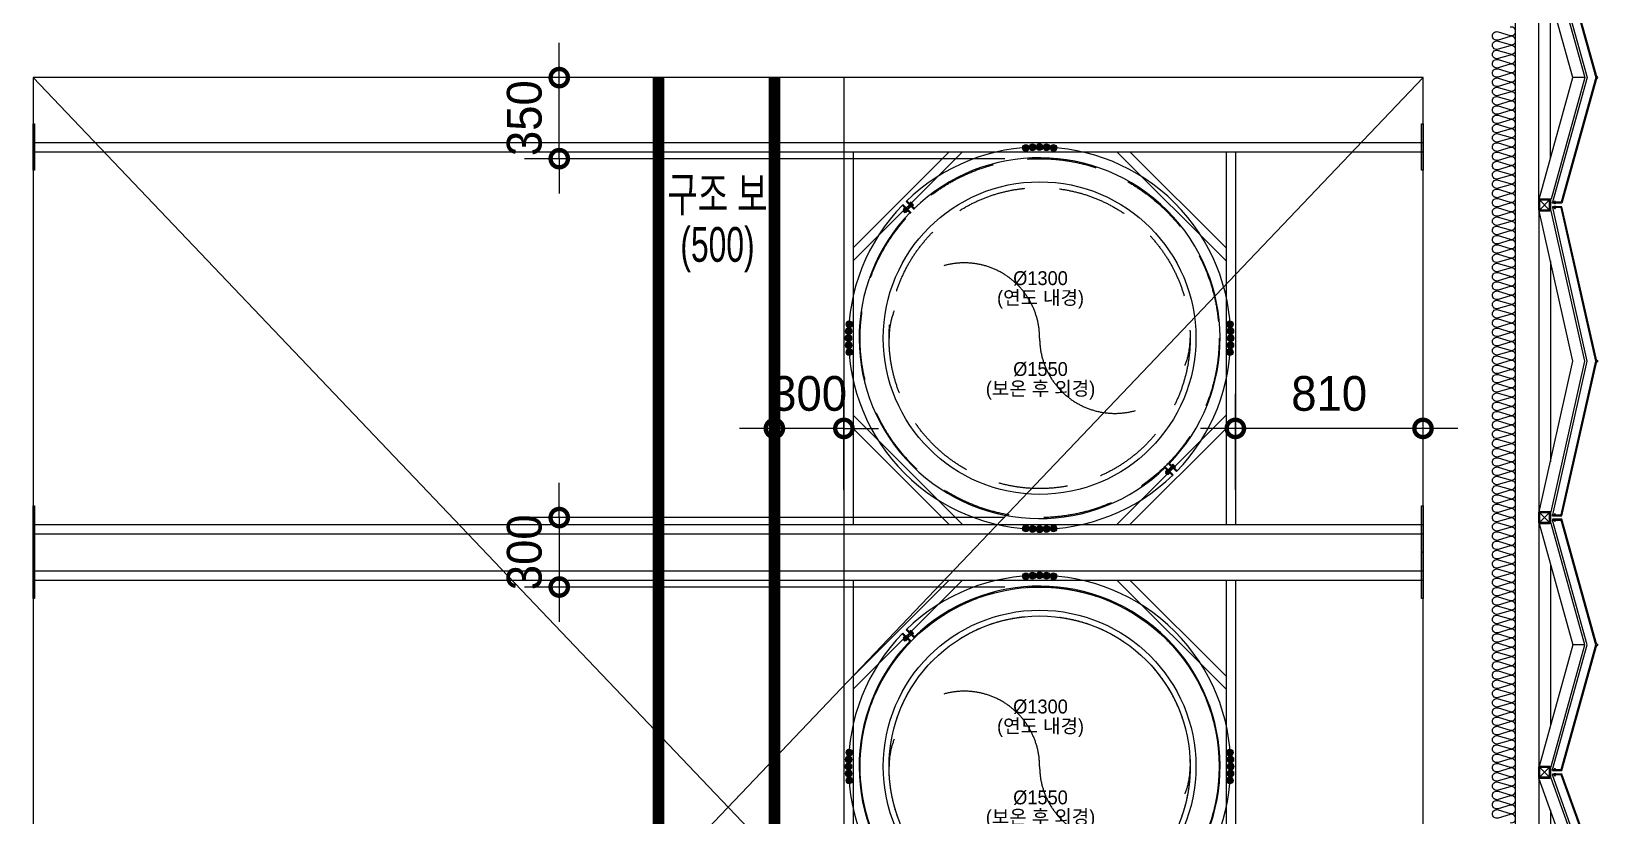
# Model space of a CAD drawing. Header units: millimetres. Extents: x 49154 to 181784, y 28275 to 149577.
# Drawn here: x 171046 to 177808, y 131718 to 135105 of the extents above; entities that cross this region are included whole.
import ezdxf
from ezdxf.enums import TextEntityAlignment as Align

# ---------------------------------------------------------------- set-up
doc = ezdxf.new("R2010")
doc.units = ezdxf.units.MM
doc.header["$LTSCALE"] = 300
for name, pattern in [('H1', [1.5, 1, -0.5]), ('HID', [2.8, 1.8, -1]), ('PASUN2', [3, 2, -1])]:
    doc.linetypes.add(name, pattern=pattern)
for name, color, linetype in [('6FIN', 6, 'Continuous'), ('A-ELE', 7, 'Continuous'), ('A-ETC-전기', 253, 'H1'), ('A-OPEN', 1, 'Continuous'), ('A-하지철물', 55, 'Continuous'), ('alucobond', 4, 'Continuous'), ('ISL', 251, 'Continuous'), ('mold', 4, 'Continuous'), ('SHEET', 6, 'Continuous')]:
    doc.layers.add(name, color=color, linetype=linetype)
doc.layers.add('A-ETC-전기 NOPLOT', color=163, linetype='Continuous', plot=False)
doc.styles.add('Gdim', font='')
doc.styles.get('Gdim').set_extended_font_data('Dotum')
doc.dimstyles.new('Gdim300', dxfattribs={"dimscale": 300, "dimtxt": 3, "dimasz": 6, "dimexe": 1.5, "dimexo": 2, "dimgap": 1, "dimtad": 1, "dimdec": 0, "dimzin": 0, "dimdsep": 46, "dimlunit": 6, "dimtxsty": 'Gdim', "dimblk": 'DOTSMALL', "dimblk1": 'DOTSMALL', "dimblk2": 'DOTSMALL', "dimcen": 1.5, "dimdle": 1.5, "dimclrd": 1, "dimclre": 1, "dimclrt": 256, "dimazin": 0, "dimtfac": 1, "dimtdec": 0, "dimtix": 1, "dimtmove": 2, "dimatfit": 3, "dimldrblk": 'DOTSMALL', "dimfxl": 1, "dimtolj": 1, "dimtzin": 0, "dimlwd": -1, "dimlwe": -1, "dimarcsym": 0})

# ---------------------------------------------------------------- blocks, each defined once
blk = doc.blocks.new('EX-1350')
at = {"layer": '6FIN', "elevation": 0}
for points in [[(3.2, 204.1), (46.8, 204.1, 0.414214), (50, 207.3), (50, 250.9, 0.414214), (46.8, 254.1), (3.2, 254.1, 0.414214), (0, 250.9), (0, 207.3, 0.414214)], [(1396.8, 204.1), (1353.2, 204.1, -0.414214), (1350, 207.3), (1350, 250.9, -0.414214), (1353.2, 254.1), (1396.8, 254.1, -0.414214), (1400, 250.9), (1400, 207.3, -0.414214)]]:
    blk.add_lwpolyline(points, format="xyb", close=True, dxfattribs=at)
at = {"layer": 'A-하지철물'}
for p, q in [((1350, 254.1), (50, 254.1)), ((1133.9, 204.1), (266.1, 204.1))]:
    blk.add_line(p, q, dxfattribs=at)
at = {"layer": 'A-하지철물', "elevation": 0}
for points in [[(49.7, 252.7), (700, 106.6), (1350.3, 252.7)], [(50, 254.1), (50, 201.4), (700, 55.3), (1350, 201.4), (1350, 254.1)]]:
    blk.add_lwpolyline(points, dxfattribs=at)
at = {"layer": 'A-하지철물'}
blk.add_circle((700, 4.1), 4.07, dxfattribs=at)
at = {"layer": 'alucobond', "color": 251, "linetype": 'HID', "ltscale": 10}
for p, q in [((30.2, 185.1), (41.5, 185.1)), ((31.5, 182.4), (31.5, 187.8)), ((31.5, 186.6), (39.5, 186.6)), ((31.5, 183.6), (39.5, 183.6)), ((32, 189.3), (32.5, 189.3)), ((32, 180.9), (32.5, 180.9)), ((32.5, 180.9), (32.5, 189.3)), ((38, 182.7), (38, 187.4)), ((39.5, 182.7), (39.5, 187.4)), ((1369.8, 185.1), (1358.5, 185.1)), ((1360.5, 182.7), (1360.5, 187.4)), ((1368.5, 186.6), (1360.5, 186.6)), ((1368.5, 183.6), (1360.5, 183.6)), ((1362, 182.7), (1362, 187.4)), ((1367.5, 180.9), (1367.5, 189.3)), ((1368, 189.3), (1367.5, 189.3)), ((1368, 180.9), (1367.5, 180.9)), ((1368.5, 182.4), (1368.5, 187.8))]:
    blk.add_line(p, q, dxfattribs=at)
at = {"layer": 'alucobond'}
for p, q in [((32.5, 195.1), (36.5, 195.1)), ((1367.5, 195.1), (1363.5, 195.1))]:
    blk.add_line(p, q, dxfattribs=at)
at = {"layer": 'alucobond', "color": 251, "linetype": 'HID', "ltscale": 10, "elevation": 0}
for points in [[(32, 189.3), (31.5, 187.8)], [(32, 180.9), (31.5, 182.4)], [(36.5, 194.2), (700, 45.1), (1363.5, 194.2)], [(1368, 189.3), (1368.5, 187.8)], [(1368, 180.9), (1368.5, 182.4)]]:
    blk.add_lwpolyline(points, dxfattribs=at)
at = {"layer": 'alucobond', "elevation": 0}
for points in [[(32.5, 195.1), (32.5, 154.1), (700, 4.1), (1367.5, 154.1), (1367.5, 195.1)], [(36.5, 195.1), (36.5, 157.3), (700, 8.2), (1363.5, 157.3), (1363.5, 195.1)]]:
    blk.add_lwpolyline(points, dxfattribs=at)
at = {"layer": 'alucobond', "color": 251, "linetype": 'HID', "ltscale": 10, "elevation": 0}
for points in [[(39.5, 186.6, -0.666667), (39.5, 183.6, -1.5)], [(1360.5, 186.6, 0.666667), (1360.5, 183.6, 1.5)]]:
    blk.add_lwpolyline(points, format="xyb", dxfattribs=at)
at = {"layer": 'alucobond', "color": 251, "linetype": 'HID', "ltscale": 10}
for centre, start, end in [((38.7, 187.4), 0, 180), ((38.7, 182.7), 180, 0), ((1361.3, 187.4), 0, 180), ((1361.3, 182.7), 180, 0)]:
    blk.add_arc(centre, 0.75, start, end, dxfattribs=at)
at = {"layer": 'mold', "color": 4, "elevation": 0}
for points in [[(25, 204.1), (25, 202.6)], [(1375, 204.1), (1375, 202.6)]]:
    blk.add_lwpolyline(points, dxfattribs=at)
at = {"layer": 'SHEET', "color": 8}
for p, q in [((46.8, 250.9), (3.2, 207.3)), ((3.2, 250.9), (46.8, 207.3)), ((1353.2, 250.9), (1396.8, 207.3)), ((1396.8, 250.9), (1353.2, 207.3))]:
    blk.add_line(p, q, dxfattribs=at)
at = {"layer": 'SHEET', "color": 8, "elevation": 0}
for points in [[(3.2, 207.3), (46.8, 207.3), (46.8, 250.9), (3.2, 250.9)], [(1396.8, 207.3), (1353.2, 207.3), (1353.2, 250.9), (1396.8, 250.9)]]:
    blk.add_lwpolyline(points, close=True, dxfattribs=at)
blk = doc.blocks.new('EX-1100')
at = {"layer": '6FIN', "elevation": 0}
for points in [[(3.2, 204.1), (46.8, 204.1, 0.414214), (50, 207.3), (50, 250.9, 0.414214), (46.8, 254.1), (3.2, 254.1, 0.414214), (0, 250.9), (0, 207.3, 0.414214)], [(1146.8, 204.1), (1103.2, 204.1, -0.414214), (1100, 207.3), (1100, 250.9, -0.414214), (1103.2, 254.1), (1146.8, 254.1, -0.414214), (1150, 250.9), (1150, 207.3, -0.414214)]]:
    blk.add_lwpolyline(points, format="xyb", close=True, dxfattribs=at)
at = {"layer": 'A-하지철물'}
for p, q in [((1100, 254.1), (50, 254.1)), ((923.1, 204.1), (226.9, 204.1)), ((575, 55.9), (575, 107.8))]:
    blk.add_line(p, q, dxfattribs=at)
at = {"layer": 'A-하지철물', "elevation": 0}
blk.add_lwpolyline([(1100, 201.1), (1100, 253), (575, 107.8), (50, 253), (50, 201.1), (575, 55.9)], close=True, dxfattribs=at)
at = {"layer": 'A-하지철물'}
blk.add_circle((575, 4.1), 4.07, dxfattribs=at)
at = {"layer": 'alucobond', "color": 251, "linetype": 'HID', "ltscale": 10}
for p, q in [((30.2, 185.1), (41.5, 185.1)), ((31.5, 182.4), (31.5, 187.8)), ((31.5, 186.6), (39.5, 186.6)), ((31.5, 183.6), (39.5, 183.6)), ((32, 189.3), (32.5, 189.3)), ((32, 180.9), (32.5, 180.9)), ((32.5, 180.9), (32.5, 189.3)), ((38, 182.7), (38, 187.4)), ((39.5, 182.7), (39.5, 187.4)), ((1119.8, 185.1), (1108.5, 185.1)), ((1110.5, 182.7), (1110.5, 187.4)), ((1118.5, 186.6), (1110.5, 186.6)), ((1118.5, 183.6), (1110.5, 183.6)), ((1112, 182.7), (1112, 187.4)), ((1117.5, 180.9), (1117.5, 189.3)), ((1118, 189.3), (1117.5, 189.3)), ((1118, 180.9), (1117.5, 180.9)), ((1118.5, 182.4), (1118.5, 187.8))]:
    blk.add_line(p, q, dxfattribs=at)
at = {"layer": 'alucobond'}
for p, q in [((32.5, 195.1), (36.5, 195.1)), ((1117.5, 195.1), (1113.5, 195.1))]:
    blk.add_line(p, q, dxfattribs=at)
at = {"layer": 'alucobond', "color": 251, "linetype": 'HID', "ltscale": 10, "elevation": 0}
for points in [[(32, 189.3), (31.5, 187.8)], [(32, 180.9), (31.5, 182.4)], [(36.5, 194.5), (575, 45.6), (1113.5, 194.5)], [(1118, 189.3), (1118.5, 187.8)], [(1118, 180.9), (1118.5, 182.4)]]:
    blk.add_lwpolyline(points, dxfattribs=at)
at = {"layer": 'alucobond', "elevation": 0}
for points in [[(32.5, 195.1), (32.5, 154.1), (575, 4.1), (1117.5, 154.1), (1117.5, 195.1)], [(36.5, 195.1), (36.5, 157.1), (575, 8.2), (1113.5, 157.1), (1113.5, 195.1)], [(1113.5, 195.1), (1113.5, 157.2)]]:
    blk.add_lwpolyline(points, dxfattribs=at)
at = {"layer": 'alucobond', "color": 251, "linetype": 'HID', "ltscale": 10, "elevation": 0}
for points in [[(39.5, 186.6, -0.666667), (39.5, 183.6, -1.5)], [(1110.5, 186.6, 0.666667), (1110.5, 183.6, 1.5)]]:
    blk.add_lwpolyline(points, format="xyb", dxfattribs=at)
at = {"layer": 'alucobond', "color": 251, "linetype": 'HID', "ltscale": 10}
for centre, start, end in [((38.7, 187.4), 0, 180), ((38.7, 182.7), 180, 0), ((1111.3, 187.4), 0, 180), ((1111.3, 182.7), 180, 0)]:
    blk.add_arc(centre, 0.75, start, end, dxfattribs=at)
at = {"layer": 'mold', "color": 4, "elevation": 0}
for points in [[(25, 204.1), (25, 202.6)], [(1125, 204.1), (1125, 202.6)]]:
    blk.add_lwpolyline(points, dxfattribs=at)
at = {"layer": 'SHEET', "color": 8}
for p, q in [((46.8, 250.9), (3.2, 207.3)), ((3.2, 250.9), (46.8, 207.3)), ((1103.2, 250.9), (1146.8, 207.3)), ((1146.8, 250.9), (1103.2, 207.3))]:
    blk.add_line(p, q, dxfattribs=at)
at = {"layer": 'SHEET', "color": 8, "elevation": 0}
for points in [[(3.2, 207.3), (46.8, 207.3), (46.8, 250.9), (3.2, 250.9)], [(1146.8, 207.3), (1103.2, 207.3), (1103.2, 250.9), (1146.8, 250.9)]]:
    blk.add_lwpolyline(points, close=True, dxfattribs=at)
blk = doc.blocks.new('EX-850-1')
at = {"layer": '6FIN', "elevation": 0}
for points in [[(3.2, 204.1), (46.8, 204.1, 0.414214), (50, 207.3), (50, 250.9, 0.414214), (46.8, 254.1), (3.2, 254.1, 0.414214), (0, 250.9), (0, 207.3, 0.414214)], [(896.8, 204.1), (853.2, 204.1, -0.414214), (850, 207.3), (850, 250.9, -0.414214), (853.2, 254.1), (896.8, 254.1, -0.414214), (900, 250.9), (900, 207.3, -0.414214)]]:
    blk.add_lwpolyline(points, format="xyb", close=True, dxfattribs=at)
at = {"layer": 'A-하지철물'}
for p, q in [((850, 254.1), (50, 254.1)), ((710.9, 204.1), (189.1, 204.1))]:
    blk.add_line(p, q, dxfattribs=at)
at = {"layer": 'A-하지철물', "elevation": 0}
for points in [[(49.9, 254.1), (450, 110.3), (850.1, 254.1)], [(50, 204.1), (50, 200.9), (450, 57.2), (850, 200.9), (850, 204.1)]]:
    blk.add_lwpolyline(points, dxfattribs=at)
at = {"layer": 'A-하지철물'}
blk.add_circle((450, 4.1), 4.07, dxfattribs=at)
at = {"layer": 'alucobond', "color": 251, "linetype": 'HID', "ltscale": 10}
for p, q in [((30.2, 185.1), (41.5, 185.1)), ((31.5, 182.4), (31.5, 187.8)), ((31.5, 186.6), (39.5, 186.6)), ((31.5, 183.6), (39.5, 183.6)), ((32, 189.3), (32.5, 189.3)), ((32, 180.9), (32.5, 180.9)), ((32.5, 180.9), (32.5, 189.3)), ((38, 182.7), (38, 187.4)), ((39.5, 182.7), (39.5, 187.4)), ((869.8, 185.1), (858.5, 185.1)), ((860.5, 182.7), (860.5, 187.4)), ((868.5, 186.6), (860.5, 186.6)), ((868.5, 183.6), (860.5, 183.6)), ((862, 182.7), (862, 187.4)), ((867.5, 180.9), (867.5, 189.3)), ((868, 189.3), (867.5, 189.3)), ((868, 180.9), (867.5, 180.9)), ((868.5, 182.4), (868.5, 187.8))]:
    blk.add_line(p, q, dxfattribs=at)
at = {"layer": 'alucobond'}
for p, q in [((32.5, 195.1), (36.5, 195.1)), ((867.5, 195.1), (863.5, 195.1))]:
    blk.add_line(p, q, dxfattribs=at)
at = {"layer": 'alucobond', "color": 251, "linetype": 'HID', "ltscale": 10}
for points in [[(32, 189.3), (31.5, 187.8)], [(32, 180.9), (31.5, 182.4)], [(868, 189.3), (868.5, 187.8)], [(868, 180.9), (868.5, 182.4)]]:
    blk.add_lwpolyline(points, dxfattribs=at)
at = {"layer": 'alucobond', "elevation": 0}
for points in [[(32.5, 195.1), (32.5, 154.1), (450, 4.1), (867.5, 154.1), (867.5, 195.1)], [(36.5, 195.1), (36.5, 156.9), (450, 8.3), (863.5, 156.9), (863.5, 195.1)]]:
    blk.add_lwpolyline(points, dxfattribs=at)
at = {"layer": 'alucobond', "color": 251, "linetype": 'HID', "ltscale": 10, "elevation": 0}
blk.add_lwpolyline([(36.5, 195.1), (450, 46.6), (863.5, 195.1)], dxfattribs=at)
at = {"layer": 'alucobond', "color": 251, "linetype": 'HID', "ltscale": 10}
for points in [[(39.5, 186.6, -0.666667), (39.5, 183.6, -1.5)], [(860.5, 186.6, 0.666667), (860.5, 183.6, 1.5)]]:
    blk.add_lwpolyline(points, format="xyb", dxfattribs=at)
for centre, start, end in [((38.7, 187.4), 0, 180), ((38.7, 182.7), 180, 0), ((861.3, 187.4), 0, 180), ((861.3, 182.7), 180, 0)]:
    blk.add_arc(centre, 0.75, start, end, dxfattribs=at)
at = {"layer": 'mold', "color": 4}
for points in [[(25, 204.1), (25, 202.6)], [(875, 204.1), (875, 202.6)]]:
    blk.add_lwpolyline(points, dxfattribs=at)
at = {"layer": 'SHEET', "color": 8}
for p, q in [((46.8, 250.9), (3.2, 207.3)), ((3.2, 250.9), (46.8, 207.3)), ((853.2, 250.9), (896.8, 207.3)), ((896.8, 250.9), (853.2, 207.3))]:
    blk.add_line(p, q, dxfattribs=at)
at = {"layer": 'SHEET', "color": 8, "elevation": 0}
for points in [[(3.2, 207.3), (46.8, 207.3), (46.8, 250.9), (3.2, 250.9)], [(896.8, 207.3), (853.2, 207.3), (853.2, 250.9), (896.8, 250.9)]]:
    blk.add_lwpolyline(points, close=True, dxfattribs=at)
blk = doc.blocks.new('A$Ca5773e7c')
at = {"layer": '6FIN', "elevation": 0}
blk.add_lwpolyline([(0, 75), (45, 75), (45, 0), (0, 0)], close=True, dxfattribs=at)
at = {"layer": 'SHEET', "color": 8}
for p, q in [((41.8, 3.2), (3.2, 71.8)), ((3.2, 3.2), (41.8, 71.8))]:
    blk.add_line(p, q, dxfattribs=at)
at = {"layer": 'SHEET', "color": 8, "elevation": 0}
blk.add_lwpolyline([(3.2, 71.8), (41.8, 71.8), (41.8, 3.2), (3.2, 3.2)], close=True, dxfattribs=at)
blk = doc.blocks.new('EX-1100-1')
at = {"layer": '6FIN', "elevation": 0}
blk.add_lwpolyline([(50, 1121.8), (50, 1078.2, -0.414214), (46.8, 1075), (3.2, 1075, -0.414214), (0, 1078.2), (0, 1121.8, -0.414214), (3.2, 1125), (46.8, 1125, -0.414214)], format="xyb", close=True, dxfattribs=at)
at = {"layer": 'A-하지철물'}
for p, q in [((0, 1075), (0, 59.8)), ((50, 898.1), (50, 201.9)), ((198.1, 550), (146.2, 550))]:
    blk.add_line(p, q, dxfattribs=at)
at = {"layer": 'A-하지철물', "elevation": 0}
blk.add_lwpolyline([(75, 104.7), (198.1, 550), (53, 1075), (1.1, 1075), (146.2, 550), (23.1, 104.8)], dxfattribs=at)
at = {"layer": 'A-하지철물'}
blk.add_circle((250, 550), 4.07, dxfattribs=at)
at = {"layer": 'alucobond'}
for p, q in [((58.9, 1092.5), (58.9, 1088.5)), ((58.9, 7.5), (58.9, 11.5))]:
    blk.add_line(p, q, dxfattribs=at)
at = {"layer": 'alucobond', "color": 251, "linetype": 'HID', "ltscale": 10}
for p, q in [((64.8, 1093), (64.8, 1092.5)), ((73.2, 1092.5), (64.8, 1092.5)), ((71.7, 1093.5), (66.3, 1093.5)), ((71.4, 1087), (66.6, 1087)), ((71.4, 1085.5), (66.6, 1085.5)), ((67.5, 1093.5), (67.5, 1085.5)), ((69, 1094.8), (69, 1083.5)), ((70.5, 1093.5), (70.5, 1085.5)), ((73.2, 1093), (73.2, 1092.5)), ((73.2, 7.5), (64.8, 7.5)), ((64.8, 7), (64.8, 7.5)), ((71.7, 6.5), (66.3, 6.5)), ((71.4, 14.5), (66.6, 14.5)), ((71.4, 13), (66.6, 13)), ((67.5, 6.5), (67.5, 14.5)), ((69, 5.2), (69, 16.5)), ((70.5, 6.5), (70.5, 14.5)), ((73.2, 7), (73.2, 7.5))]:
    blk.add_line(p, q, dxfattribs=at)
at = {"layer": 'alucobond', "elevation": 0}
for points in [[(58.9, 7.5), (100, 7.5), (250, 550), (100, 1092.5), (58.9, 1092.5)], [(58.9, 11.5), (97, 11.5), (245.8, 550), (97, 1088.5), (58.9, 1088.5)], [(58.9, 1088.5), (96.8, 1088.5)]]:
    blk.add_lwpolyline(points, dxfattribs=at)
at = {"layer": 'alucobond', "color": 251, "linetype": 'HID', "ltscale": 10, "elevation": 0}
for points in [[(59.6, 11.5), (208.5, 550), (59.6, 1088.5)], [(64.8, 1093), (66.3, 1093.5)], [(73.2, 1093), (71.7, 1093.5)], [(64.8, 7), (66.3, 6.5)], [(73.2, 7), (71.7, 6.5)]]:
    blk.add_lwpolyline(points, dxfattribs=at)
for points in [[(67.5, 1085.5, 0.666667), (70.5, 1085.5, 1.5)], [(67.5, 14.5, -0.666667), (70.5, 14.5, -1.5)]]:
    blk.add_lwpolyline(points, format="xyb", dxfattribs=at)
at = {"layer": 'alucobond', "color": 251, "linetype": 'HID', "ltscale": 10}
for centre, start, end in [((66.6, 1086.3), 90, 270), ((71.4, 1086.3), 270, 90), ((66.6, 13.7), 90, 270), ((71.4, 13.7), 270, 90)]:
    blk.add_arc(centre, 0.75, start, end, dxfattribs=at)
at = {"layer": 'mold', "color": 4, "elevation": 0}
blk.add_lwpolyline([(50, 1100), (51.5, 1100)], dxfattribs=at)
blk.add_lwpolyline([(41, 0), (42.5, 0), (42.5, 11.5), (97, 11.5), (100.2, 23.1), (98.8, 23.6), (95.9, 13), (41, 13)], close=True, dxfattribs=at)
at = {"layer": 'SHEET', "color": 8}
for p, q in [((3.2, 1078.2), (46.8, 1121.8)), ((3.2, 1121.8), (46.8, 1078.2))]:
    blk.add_line(p, q, dxfattribs=at)
at = {"layer": 'SHEET', "color": 8, "elevation": 0}
blk.add_lwpolyline([(46.8, 1121.8), (46.8, 1078.2), (3.2, 1078.2), (3.2, 1121.8)], close=True, dxfattribs=at)
at = {"layer": 'A-ELE', "rotation": 270}
blk.add_blockref('A$Ca5773e7c', (0, 104.8), dxfattribs=at)
blk = doc.blocks.new('_DotSmall')
at = {"color": 0, "linetype": 'ByBlock', "const_width": 0.5}
blk.add_lwpolyline([(-0.0625, 0, 1), (0.0625, 0, 1)], format="xyb", close=True, dxfattribs=at)
blk = doc.blocks.new('*D45')
at = {"layer": 'A-ETC-전기 NOPLOT', "color": 1, "transparency": 16777216}
for p, q in [((621.3, -1900, 0), (621.3, -1750, 0)), ((2545, -1900, 0), (471.3, -1900, 0)), ((621.3, -1900, 0), (621.3, -2200, 0)), ((2545, -2200, 0), (471.3, -2200, 0)), ((621.3, -2200, 0), (621.3, -2350, 0))]:
    blk.add_line(p, q, dxfattribs=at)
at = {"layer": 'Defpoints', "color": 0, "transparency": 16777216}
for p in [(2695, -1900), (621.3, -2200, 0), (2695, -2200)]:
    blk.add_point(p, dxfattribs=at)
at = {"layer": 'A-ETC-전기 NOPLOT', "color": 1, "transparency": 16777216, "xscale": 150, "yscale": 150, "zscale": 150}
for p, rotation in [((621.3, -1900, 0), 270), ((621.3, -2200, 0), 90)]:
    blk.add_blockref('_DotSmall', p, dxfattribs=dict(at, rotation=rotation))
at = {"layer": 'A-ETC-전기 NOPLOT', "transparency": 16777216, "insert": (471.2, -2050, 0), "char_height": 150, "attachment_point": 5, "rotation": 90, "style": 'Gdim'}
blk.add_mtext('\\A1;300', dxfattribs=at)
blk = doc.blocks.new('*D50')
at = {"layer": 'A-ETC-전기 NOPLOT', "color": 1, "transparency": 16777216}
for p, q in [((621.3, 0, 0), (621.3, 150, 0)), ((2545, 0, 0), (471.3, 0, 0)), ((621.3, -350, 0), (621.3, 0, 0)), ((2545, -350, 0), (471.3, -350, 0)), ((621.3, -350, 0), (621.3, -500, 0))]:
    blk.add_line(p, q, dxfattribs=at)
at = {"layer": 'Defpoints', "color": 0, "transparency": 16777216}
for p in [(621.3, 0, 0), (2695, 0), (2695, -350)]:
    blk.add_point(p, dxfattribs=at)
at = {"layer": 'A-ETC-전기 NOPLOT', "color": 1, "transparency": 16777216, "xscale": 150, "yscale": 150, "zscale": 150}
for p, rotation in [((621.3, 0, 0), 270), ((621.3, -350, 0), 90)]:
    blk.add_blockref('_DotSmall', p, dxfattribs=dict(at, rotation=rotation))
at = {"layer": 'A-ETC-전기 NOPLOT', "transparency": 16777216, "insert": (471.2, -175, 0), "char_height": 150, "attachment_point": 5, "rotation": 90, "style": 'Gdim'}
blk.add_mtext('\\A1;350', dxfattribs=at)
blk = doc.blocks.new('*D49')
at = {"layer": 'A-ETC-전기 NOPLOT', "color": 1, "transparency": 16777216}
for p, q in [((1550, -1780), (1550, -1365)), ((1850, -1780), (1850, -1365)), ((1550, -1515), (1400, -1515)), ((1850, -1515), (1550, -1515)), ((1850, -1515), (2000, -1515))]:
    blk.add_line(p, q, dxfattribs=at)
at = {"layer": 'Defpoints', "color": 0, "transparency": 16777216}
for p in [(1550, -1515), (1550, -1930), (1850, -1930)]:
    blk.add_point(p, dxfattribs=at)
at = {"layer": 'A-ETC-전기 NOPLOT', "color": 1, "transparency": 16777216, "xscale": 150, "yscale": 150, "zscale": 150}
blk.add_blockref('_DotSmall', (1550, -1515), dxfattribs=at)
at = {"layer": 'A-ETC-전기 NOPLOT', "color": 1, "transparency": 16777216, "xscale": 150, "yscale": 150, "zscale": 150, "rotation": 180}
blk.add_blockref('_DotSmall', (1850, -1515), dxfattribs=at)
at = {"layer": 'A-ETC-전기 NOPLOT', "transparency": 16777216, "insert": (1700, -1364.9), "char_height": 150, "attachment_point": 5, "style": 'Gdim'}
blk.add_mtext('\\A1;300', dxfattribs=at)
blk = doc.blocks.new('*D48')
at = {"layer": 'A-ETC-전기 NOPLOT', "color": 1, "transparency": 16777216}
for p, q in [((3540, -1780), (3540, -1365)), ((4350, -1780), (4350, -1365)), ((4500, -1515), (3390, -1515))]:
    blk.add_line(p, q, dxfattribs=at)
at = {"layer": 'Defpoints', "color": 0, "transparency": 16777216}
for p in [(3540, -1515), (3540, -1930), (4350, -1930)]:
    blk.add_point(p, dxfattribs=at)
at = {"layer": 'A-ETC-전기 NOPLOT', "color": 1, "transparency": 16777216, "xscale": 150, "yscale": 150, "zscale": 150, "rotation": 180}
blk.add_blockref('_DotSmall', (3540, -1515), dxfattribs=at)
at = {"layer": 'A-ETC-전기 NOPLOT', "color": 1, "transparency": 16777216, "xscale": 150, "yscale": 150, "zscale": 150}
blk.add_blockref('_DotSmall', (4350, -1515), dxfattribs=at)
at = {"layer": 'A-ETC-전기 NOPLOT', "transparency": 16777216, "insert": (3945, -1364.9), "char_height": 150, "attachment_point": 5, "style": 'Gdim'}
blk.add_mtext('\\A1;810', dxfattribs=at)
blk = doc.blocks.new('발전기연도(R)')
at = {"layer": 'A-ETC-전기 NOPLOT', "lineweight": 5}
h = blk.add_hatch(color=256, dxfattribs=at)
edge = h.paths.add_edge_path()
edge.add_arc((2634.9, -303.4), 15, 270, 630)
h = blk.add_hatch(color=256, dxfattribs=at)
edge = h.paths.add_edge_path()
edge.add_arc((2664.7, -300.9), 15, 270, 630)
h = blk.add_hatch(color=256, dxfattribs=at)
edge = h.paths.add_edge_path()
edge.add_arc((2695, -300), 15, 270, 630)
h = blk.add_hatch(color=256, dxfattribs=at)
edge = h.paths.add_edge_path()
edge.add_arc((2725.3, -300.9), 15, -90, 270, ccw=False)
h = blk.add_hatch(color=256, dxfattribs=at)
edge = h.paths.add_edge_path()
edge.add_arc((2755.1, -303.4), 15, -90, 270, ccw=False)
h = blk.add_hatch(color=256, dxfattribs=at)
edge = h.paths.add_edge_path()
edge.add_arc((1870.9, -1094.7), 15, 0, 360, ccw=False)
h = blk.add_hatch(color=256, dxfattribs=at)
edge = h.paths.add_edge_path()
edge.add_arc((1873.4, -1064.9), 15, 0, 360, ccw=False)
h = blk.add_hatch(color=256, dxfattribs=at)
edge = h.paths.add_edge_path()
edge.add_arc((3516.6, -1064.9), 15, 180, 540)
h = blk.add_hatch(color=256, dxfattribs=at)
edge = h.paths.add_edge_path()
edge.add_arc((3519.1, -1094.7), 15, 180, 540)
h = blk.add_hatch(color=256, dxfattribs=at)
edge = h.paths.add_edge_path()
edge.add_arc((1870, -1125), 15, 0, 360, ccw=False)
h = blk.add_hatch(color=256, dxfattribs=at)
edge = h.paths.add_edge_path()
edge.add_arc((1870.9, -1155.3), 15, 0, 360)
h = blk.add_hatch(color=256, dxfattribs=at)
edge = h.paths.add_edge_path()
edge.add_arc((3519.1, -1155.3), 15, -180, 180, ccw=False)
h = blk.add_hatch(color=256, dxfattribs=at)
edge = h.paths.add_edge_path()
edge.add_arc((3520, -1125), 15, 180, 540)
h = blk.add_hatch(color=256, dxfattribs=at)
edge = h.paths.add_edge_path()
edge.add_arc((1873.4, -1185.1), 15, 0, 360)
h = blk.add_hatch(color=256, dxfattribs=at)
edge = h.paths.add_edge_path()
edge.add_arc((3516.6, -1185.1), 15, -180, 180, ccw=False)
h = blk.add_hatch(color=256, dxfattribs=at)
edge = h.paths.add_edge_path()
edge.add_arc((2634.9, -1946.6), 15, -270, 90, ccw=False)
h = blk.add_hatch(color=256, dxfattribs=at)
edge = h.paths.add_edge_path()
edge.add_arc((2664.7, -1949.1), 15, -270, 90, ccw=False)
h = blk.add_hatch(color=256, dxfattribs=at)
edge = h.paths.add_edge_path()
edge.add_arc((2695, -1950), 15, -270, 90, ccw=False)
h = blk.add_hatch(color=256, dxfattribs=at)
edge = h.paths.add_edge_path()
edge.add_arc((2725.3, -1949.1), 15, 90, 450)
h = blk.add_hatch(color=256, dxfattribs=at)
edge = h.paths.add_edge_path()
edge.add_arc((2755.1, -1946.6), 15, 90, 450)
h = blk.add_hatch(color=256, dxfattribs=at)
edge = h.paths.add_edge_path()
edge.add_arc((2634.9, -2153.4), 15, 270, 630)
h = blk.add_hatch(color=256, dxfattribs=at)
edge = h.paths.add_edge_path()
edge.add_arc((2664.7, -2150.9), 15, 270, 630)
h = blk.add_hatch(color=256, dxfattribs=at)
edge = h.paths.add_edge_path()
edge.add_arc((2695, -2150), 15, 270, 630)
h = blk.add_hatch(color=256, dxfattribs=at)
edge = h.paths.add_edge_path()
edge.add_arc((2725.3, -2150.9), 15, -90, 270, ccw=False)
h = blk.add_hatch(color=256, dxfattribs=at)
edge = h.paths.add_edge_path()
edge.add_arc((2755.1, -2153.4), 15, -90, 270, ccw=False)
h = blk.add_hatch(color=256, dxfattribs=at)
edge = h.paths.add_edge_path()
edge.add_arc((1873.4, -2914.9), 15, 0, 360, ccw=False)
h = blk.add_hatch(color=256, dxfattribs=at)
edge = h.paths.add_edge_path()
edge.add_arc((3516.6, -2914.9), 15, 180, 540)
h = blk.add_hatch(color=256, dxfattribs=at)
edge = h.paths.add_edge_path()
edge.add_arc((1870, -2975), 15, 0, 360, ccw=False)
h = blk.add_hatch(color=256, dxfattribs=at)
edge = h.paths.add_edge_path()
edge.add_arc((1870.9, -2944.7), 15, 0, 360, ccw=False)
h = blk.add_hatch(color=256, dxfattribs=at)
edge = h.paths.add_edge_path()
edge.add_arc((3519.1, -2944.7), 15, 180, 540)
h = blk.add_hatch(color=256, dxfattribs=at)
edge = h.paths.add_edge_path()
edge.add_arc((3520, -2975), 15, 180, 540)
h = blk.add_hatch(color=256, dxfattribs=at)
edge = h.paths.add_edge_path()
edge.add_arc((1870.9, -3005.3), 15, 0, 360)
h = blk.add_hatch(color=256, dxfattribs=at)
edge = h.paths.add_edge_path()
edge.add_arc((1873.4, -3035.1), 15, 0, 360)
h = blk.add_hatch(color=256, dxfattribs=at)
edge = h.paths.add_edge_path()
edge.add_arc((3516.6, -3035.1), 15, -180, 180, ccw=False)
h = blk.add_hatch(color=256, dxfattribs=at)
edge = h.paths.add_edge_path()
edge.add_arc((3519.1, -3005.3), 15, -180, 180, ccw=False)
at = {"layer": 'A-ETC-전기'}
for centre, radius in [((2695, -1125), 775), ((2695, -1125), 650), ((2695, -2975), 775), ((2695, -2975), 650)]:
    blk.add_circle(centre, radius, dxfattribs=at)
at = {"layer": 'A-ETC-전기 NOPLOT'}
for p, q in [((1850, 0), (1850, -6400)), ((-1650, -280), (4350, -280)), ((-1650, -320), (4350, -320)), ((1850, -320), (1850, -1930)), ((1890, -320), (1890, -1930)), ((1890, -791.6), (2361.6, -320)), ((1890, -735), (2305, -320)), ((3500, -791.6), (3028.4, -320)), ((3500, -735), (3085, -320)), ((3500, -320), (3500, -1930)), ((3540, -320), (3540, -1930)), ((2154.1, -570), (2118.7, -534.6)), ((2154.1, -570), (2118.7, -534.6)), ((2138.2, -538.2), (2134.2, -542.2)), ((2140.3, -539.2), (2149.5, -548.3)), ((2140, -584.1), (2104.6, -548.7)), ((2140, -584.1), (2104.6, -548.7)), ((2109.2, -572.4), (2106.5, -575.1)), ((2109.9, -573.1), (2106.5, -576.5)), ((2106.5, -575.1), (2106.5, -576.5)), ((2106.5, -575.1), (2113.6, -582.1)), ((2106.5, -576.5), (2112.2, -582.1)), ((2107.3, -569.1), (2112.2, -564.2)), ((2108.1, -571.3), (2117.3, -580.5)), ((2145.1, -543.5), (2109.7, -578.9)), ((2110.3, -572.2), (2115.3, -567.2)), ((2112.2, -564.2), (2124.5, -576.4)), ((2115.5, -578.8), (2112.2, -582.1)), ((2112.2, -582.1), (2113.6, -582.1)), ((2113.6, -582.1), (2116.2, -579.5)), ((2115.9, -565.7), (2114.8, -566.7)), ((2116.5, -578.3), (2121.4, -573.3)), ((2132.9, -548.7), (2118.7, -562.9)), ((2124.5, -576.4), (2119.5, -581.3)), ((2121.9, -573.8), (2123, -572.8)), ((2125.8, -569.9), (2139.9, -555.8)), ((2134.2, -542.2), (2146.4, -554.5)), ((2136.7, -544.8), (2135.7, -545.9)), ((2137.2, -545.3), (2141.2, -541.3)), ((2142.8, -553), (2143.8, -551.9)), ((2143.3, -551.4), (2147.4, -547.4)), ((2146.4, -554.5), (2150.4, -550.5)), ((1890, -1458.4), (2361.6, -1930)), ((3500, -1458.4), (3028.4, -1930)), ((1890, -1515), (2305, -1930)), ((3500, -1515), (3085, -1930)), ((3271.3, -1715.4), (3235.9, -1680)), ((3276.4, -1674.9), (3241, -1710.3)), ((3285.4, -1701.3), (3250, -1665.9)), ((3264.2, -1680), (3250, -1694.2)), ((3257.1, -1701.2), (3271.2, -1687.1)), ((3269.5, -1669.5), (3265.5, -1673.6)), ((3265.5, -1673.6), (3277.7, -1685.8)), ((3268.1, -1676.1), (3267, -1677.2)), ((3268.5, -1676.6), (3272.6, -1672.6)), ((3271.6, -1670.5), (3280.8, -1679.7)), ((3274.1, -1684.3), (3275.1, -1683.2)), ((3274.7, -1682.7), (3278.7, -1678.7)), ((3277.7, -1685.8), (3281.7, -1681.8)), ((3240.5, -1703.7), (3237.8, -1706.4)), ((3241.2, -1704.4), (3237.8, -1707.8)), ((3237.8, -1706.4), (3237.8, -1707.8)), ((3237.8, -1706.4), (3244.9, -1713.4)), ((3237.8, -1707.8), (3243.5, -1713.4)), ((3238.6, -1700.4), (3243.6, -1695.5)), ((3239.4, -1702.7), (3248.6, -1711.8)), ((3241.7, -1703.5), (3246.6, -1698.5)), ((3246.9, -1710.1), (3243.5, -1713.4)), ((3243.5, -1713.4), (3244.9, -1713.4)), ((3243.6, -1695.5), (3255.8, -1707.7)), ((3244.9, -1713.4), (3247.6, -1710.8)), ((3247.2, -1697), (3246.1, -1698.1)), ((3247.8, -1709.6), (3252.7, -1704.7)), ((3255.8, -1707.7), (3250.8, -1712.7)), ((3253.2, -1705.1), (3254.3, -1704.1)), ((-1650, -1930), (4350, -1930)), ((-1650, -1970), (4350, -1970)), ((-1650, -2130), (4350, -2130)), ((-1650, -2170), (4350, -2170)), ((1850, -2170), (1850, -3780)), ((1890, -2170), (1890, -3780)), ((1890, -2641.6), (2361.6, -2170)), ((1890, -2585), (2305, -2170)), ((3500, -2641.6), (3028.4, -2170)), ((3500, -2585), (3085, -2170)), ((3500, -2170), (3500, -3780)), ((3540, -2170), (3540, -3780)), ((2140, -2434.1), (2104.6, -2398.7)), ((2140, -2434.1), (2104.6, -2398.7)), ((2109.2, -2422.4), (2106.5, -2425.1)), ((2109.9, -2423.1), (2106.5, -2426.5)), ((2106.5, -2425.1), (2106.5, -2426.5)), ((2106.5, -2425.1), (2113.6, -2432.1)), ((2106.5, -2426.5), (2112.2, -2432.1)), ((2107.3, -2419.1), (2112.2, -2414.2)), ((2108.1, -2421.3), (2117.3, -2430.5)), ((2145.1, -2393.5), (2109.7, -2428.9)), ((2110.3, -2422.2), (2115.3, -2417.2)), ((2112.2, -2414.2), (2124.5, -2426.4)), ((2115.5, -2428.8), (2112.2, -2432.1)), ((2112.2, -2432.1), (2113.6, -2432.1)), ((2113.6, -2432.1), (2116.2, -2429.5)), ((2115.9, -2415.7), (2114.8, -2416.7)), ((2116.5, -2428.3), (2121.4, -2423.3)), ((2154.1, -2420), (2118.7, -2384.6)), ((2154.1, -2420), (2118.7, -2384.6)), ((2132.9, -2398.7), (2118.7, -2412.9)), ((2124.5, -2426.4), (2119.5, -2431.3)), ((2121.9, -2423.8), (2123, -2422.8)), ((2125.8, -2419.9), (2139.9, -2405.8)), ((2138.2, -2388.2), (2134.2, -2392.2)), ((2134.2, -2392.2), (2146.4, -2404.5)), ((2136.7, -2394.8), (2135.7, -2395.9)), ((2137.2, -2395.3), (2141.2, -2391.3)), ((2140.3, -2389.2), (2149.5, -2398.3)), ((2142.8, -2403), (2143.8, -2401.9)), ((2143.3, -2401.4), (2147.4, -2397.4)), ((2146.4, -2404.5), (2150.4, -2400.5))]:
    blk.add_line(p, q, dxfattribs=at)
at = {"layer": 'A-ETC-전기 NOPLOT', "linetype": 'ByBlock'}
for p, q in [((2154.1, -569.9), (2118.7, -534.6)), ((2156.9, -567.1), (2121.5, -531.7)), ((2137.1, -586.9), (2101.7, -551.5)), ((2139.9, -584.1), (2104.5, -548.6)), ((3268.4, -1718.2), (3233.1, -1682.9)), ((3271.2, -1715.4), (3235.8, -1680)), ((3285.4, -1701.2), (3250, -1665.9)), ((3288.2, -1698.4), (3252.9, -1663.1)), ((2137.1, -2436.9), (2101.7, -2401.5)), ((2139.9, -2434.1), (2104.5, -2398.6)), ((2154.1, -2419.9), (2118.7, -2384.6)), ((2156.9, -2417.1), (2121.5, -2381.7))]:
    blk.add_line(p, q, dxfattribs=at)
at = {"layer": 'A-ETC-전기 NOPLOT'}
blk.add_lwpolyline([(-1650, 0), (-1650, -6400), (4350, -6400), (4350, 0)], close=True, dxfattribs=at)
at = {"layer": 'A-ETC-전기 NOPLOT', "const_width": 50, "flags": 128}
for points in [[(1050, 0), (1050, -6400)], [(1550, 0), (1550, -6400)]]:
    blk.add_lwpolyline(points, dxfattribs=at)
at = {"layer": 'A-ETC-전기 NOPLOT', "elevation": 0}
for points in [[(-1650, -200), (-1644, -200), (-1644, -400), (-1650, -400)], [(4344, -200), (4350, -200), (4350, -400), (4344, -400)], [(-1650, -1850), (-1644, -1850), (-1644, -2050), (-1650, -2050)], [(4344, -1850), (4350, -1850), (4350, -2050), (4344, -2050)], [(-1650, -2050), (-1644, -2050), (-1644, -2250), (-1650, -2250)], [(4344, -2050), (4350, -2050), (4350, -2250), (4344, -2250)]]:
    blk.add_lwpolyline(points, close=True, dxfattribs=at)
at = {"layer": 'A-ETC-전기 NOPLOT', "lineweight": 5}
for centre in [(2634.9, -303.4), (2664.7, -300.9), (2695, -300), (2725.3, -300.9), (2755.1, -303.4), (1870.9, -1094.7), (1873.4, -1064.9), (3516.6, -1064.9), (3519.1, -1094.7), (1870, -1125), (1870.9, -1155.3), (3519.1, -1155.3), (3520, -1125), (1873.4, -1185.1), (3516.6, -1185.1), (2634.9, -1946.6), (2664.7, -1949.1), (2695, -1950), (2725.3, -1949.1), (2755.1, -1946.6), (2634.9, -2153.4), (2664.7, -2150.9), (2695, -2150), (2725.3, -2150.9), (2755.1, -2153.4), (1873.4, -2914.9), (3516.6, -2914.9), (1870, -2975), (1870.9, -2944.7), (3519.1, -2944.7), (3520, -2975), (1870.9, -3005.3), (1873.4, -3035.1), (3516.6, -3035.1), (3519.1, -3005.3)]:
    blk.add_circle(centre, 15, dxfattribs=at)
at = {"layer": 'A-ETC-전기 NOPLOT'}
for centre, radius in [((2695, -1125), 675), ((2695, -2975), 775), ((2695, -2975), 675), ((2695, -2975), 675), ((2695, -2975), 650)]:
    blk.add_circle(centre, radius, dxfattribs=at)
for centre, radius, start, end in [((2695, -1125), 825, 315.69451, 134.30549), ((2695, -1125), 779, 315.73552, 134.26448), ((2138, -541.5), 3.28, 3.81534, 86.18466), ((2695, -1125), 825, 135.69451, 314.30549), ((2695, -1125), 779, 135.73552, 314.26448), ((2110.1, -569.3), 2.84, 175.36574, 274.63426), ((2119.7, -569), 9.85, 198.9624, 251.0376), ((2119.3, -578.5), 2.84, 175.36574, 274.63426), ((2136.4, -552.2), 11.9, 23.7207, 66.2793), ((2147.1, -550.7), 3.28, 3.81534, 86.18466), ((3269.3, -1672.8), 3.28, 3.81534, 86.18466), ((3267.8, -1683.5), 11.9, 23.7207, 66.2793), ((3278.5, -1682), 3.28, 3.81534, 86.18466), ((3241.4, -1700.7), 2.84, 175.36574, 274.63426), ((3251, -1700.3), 9.85, 198.9624, 251.0376), ((3250.6, -1709.8), 2.84, 175.36574, 274.63426), ((2695, -2975), 825, 315.69451, 134.30549), ((2695, -2975), 779, 315.73552, 134.26448), ((2695, -2975), 825, 135.69451, 314.30549), ((2695, -2975), 779, 135.73552, 314.26448), ((2110.1, -2419.3), 2.84, 175.36574, 274.63426), ((2119.7, -2419), 9.85, 198.9624, 251.0376), ((2119.3, -2428.5), 2.84, 175.36574, 274.63426), ((2138, -2391.5), 3.28, 3.81534, 86.18466), ((2136.4, -2402.2), 11.9, 23.7207, 66.2793), ((2147.1, -2400.7), 3.28, 3.81534, 86.18466)]:
    blk.add_arc(centre, radius, start, end, dxfattribs=at)
at = {"layer": 'A-ETC-전기 NOPLOT', "linetype": 'PASUN2'}
for centre, start, end in [((2370, -1125), 0, 180), ((3020, -1125), 180, 0), ((2370, -2975), 0, 180), ((3020, -2975), 180, 0)]:
    blk.add_arc(centre, 325, start, end, dxfattribs=at)
at = {"layer": 'A-ETC-전기 NOPLOT', "style": 'Gdim', "width": 0.7}
for s, p in [('구조 보', (1304.4, -578.1)), ('(500)', (1304.4, -795.3))]:
    blk.add_text(s, height=150, dxfattribs=at).set_placement(p, align=Align.CENTER)
at = {"layer": 'A-ETC-전기 NOPLOT', "char_height": 60, "attachment_point": 5, "style": 'Gdim'}
for s, insert in [('\\A1;%%c1300', (2698.9, -867.1, 0)), ('\\A1;({연도 내경})', (2698.9, -959.2, 0)), ('\\A1;%%c1550', (2698.9, -1259.6, 0)), ('\\A1;({보온} {후} {외경})', (2698.9, -1351.6, 0)), ('\\A1;%%c1300', (2698.9, -2717.1, 0)), ('\\A1;({연도 내경})', (2698.9, -2809.2, 0)), ('\\A1;%%c1550', (2698.9, -3109.6, 0)), ('\\A1;({보온} {후} {외경})', (2698.9, -3201.6, 0))]:
    blk.add_mtext(s, dxfattribs=dict(at, insert=insert))
at = {"layer": 'A-ETC-전기 NOPLOT'}
for base, p1, p2, angle, picture, middle in [((621.3, 0, 0), (2695, -350), (2695, 0), 270, '*D50', (471.2, -175, 0)), ((621.3, -2200, 0), (2695, -1900), (2695, -2200), 90, '*D45', (471.2, -2050, 0))]:
    dim = blk.add_linear_dim(base=base, p1=p1, p2=p2, angle=angle, dimstyle='Gdim300', override={"dimtxt": 0.5, "dimasz": 0.5, "dimexe": 0.5, "dimexo": 0.5, "dimgap": 0.25, "dimtxsty": 'Gdim', "dimdle": 0.5}, dxfattribs=at)
    dim.commit()
    dim.dimension.update_dxf_attribs({"geometry": picture, "text_midpoint": middle})
for base, p1, p2, picture, middle in [((1550, -1515), (1850, -1930), (1550, -1930), '*D49', (1700, -1364.9)), ((3540, -1515), (4350, -1930), (3540, -1930), '*D48', (3945, -1364.9))]:
    dim = blk.add_linear_dim(base=base, p1=p1, p2=p2, dimstyle='Gdim300', override={"dimtxt": 0.5, "dimasz": 0.5, "dimexe": 0.5, "dimexo": 0.5, "dimgap": 0.25, "dimtxsty": 'Gdim', "dimdle": 0.5}, dxfattribs=at)
    dim.commit()
    dim.dimension.update_dxf_attribs({"geometry": picture, "text_midpoint": middle})

msp = doc.modelspace()

# ---------------------------------------------------------------- linework, layer by layer
at = {"layer": 'A-OPEN'}
for p, q in [((171053.6, 128605), (177053.6, 134905)), ((171053.6, 134905), (177053.6, 128605))]:
    msp.add_line(p, q, dxfattribs=at)
at = {"layer": 'ISL', "elevation": 0}
msp.add_lwpolyline([(166583.6, 107105), (177453.6, 107105), (177453.6, 135425)], dxfattribs=at)
msp.add_lwpolyline([(177429.3, 131687.4, 1.372593), (177429.3, 131722.7), (177377.8, 131707.4, -0.509267), (177353.6, 131725, -0.509267), (177377.8, 131742.7), (177429.3, 131727.4, 1.372593), (177429.3, 131762.7), (177377.8, 131747.4, -0.509267), (177353.6, 131765, -0.509267), (177377.8, 131782.7), (177429.3, 131767.4, 1.372593), (177429.3, 131802.7), (177377.8, 131787.4, -0.509267), (177353.6, 131805, -0.509267), (177377.8, 131822.7), (177429.3, 131807.4, 1.372593), (177429.3, 131842.7), (177377.8, 131827.4, -0.509267), (177353.6, 131845, -0.509267), (177377.8, 131862.7), (177429.3, 131847.4, 1.372593), (177429.3, 131882.7), (177377.8, 131867.4, -0.509267), (177353.6, 131885, -0.509267), (177377.8, 131902.7), (177429.3, 131887.4, 1.372593), (177429.3, 131922.7), (177377.8, 131907.4, -0.509267), (177353.6, 131925, -0.509267), (177377.8, 131942.7), (177429.3, 131927.4, 1.372593), (177429.3, 131962.7), (177377.8, 131947.4, -0.509267), (177353.6, 131965, -0.509267), (177377.8, 131982.7), (177429.3, 131967.4, 1.372593), (177429.3, 132002.7), (177377.8, 131987.4, -0.509267), (177353.6, 132005, -0.509267), (177377.8, 132022.7), (177429.3, 132007.4, 1.372593), (177429.3, 132042.7), (177377.8, 132027.4, -0.509267), (177353.6, 132045, -0.509267), (177377.8, 132062.7), (177429.3, 132047.4, 1.372593), (177429.3, 132082.7), (177377.8, 132067.4, -0.509267), (177353.6, 132085, -0.509267), (177377.8, 132102.7), (177429.3, 132087.4, 1.372593), (177429.3, 132122.7), (177377.8, 132107.4, -0.509267), (177353.6, 132125, -0.509267), (177377.8, 132142.7), (177429.3, 132127.4, 1.372593), (177429.3, 132162.7), (177377.8, 132147.4, -0.509267), (177353.6, 132165, -0.509267), (177377.8, 132182.7), (177429.3, 132167.4, 1.372593), (177429.3, 132202.7), (177377.8, 132187.4, -0.509267), (177353.6, 132205, -0.509267), (177377.8, 132222.7), (177429.3, 132207.4, 1.372593), (177429.3, 132242.7), (177377.8, 132227.4, -0.509267), (177353.6, 132245, -0.509267), (177377.8, 132262.7), (177429.3, 132247.4, 1.372593), (177429.3, 132282.7), (177377.8, 132267.4, -0.509267), (177353.6, 132285, -0.509267), (177377.8, 132302.7), (177429.3, 132287.4, 1.372593), (177429.3, 132322.7), (177377.8, 132307.4, -0.509267), (177353.6, 132325, -0.509267), (177377.8, 132342.7), (177429.3, 132327.4, 1.372593), (177429.3, 132362.7), (177377.8, 132347.4, -0.509267), (177353.6, 132365, -0.509267), (177377.8, 132382.7), (177429.3, 132367.4, 1.372593), (177429.3, 132402.7), (177377.8, 132387.4, -0.509267), (177353.6, 132405, -0.509267), (177377.8, 132422.7), (177429.3, 132407.4, 1.372593), (177429.3, 132442.7), (177377.8, 132427.4, -0.509267), (177353.6, 132445, -0.509267), (177377.8, 132462.7), (177429.3, 132447.4, 1.372593), (177429.3, 132482.7), (177377.8, 132467.4, -0.509267), (177353.6, 132485, -0.509267), (177377.8, 132502.7), (177429.3, 132487.4, 1.372593), (177429.3, 132522.7), (177377.8, 132507.4, -0.509267), (177353.6, 132525, -0.509267), (177377.8, 132542.7), (177429.3, 132527.4, 1.372593), (177429.3, 132562.7), (177377.8, 132547.4, -0.509267), (177353.6, 132565, -0.509267), (177377.8, 132582.7), (177429.3, 132567.4, 1.372593), (177429.3, 132602.7), (177377.8, 132587.4, -0.509267), (177353.6, 132605, -0.509267), (177377.8, 132622.7), (177429.3, 132607.4, 1.372593), (177429.3, 132642.7), (177377.8, 132627.4, -0.509267), (177353.6, 132645, -0.509267), (177377.8, 132662.7), (177429.3, 132647.4, 1.372593), (177429.3, 132682.7), (177377.8, 132667.4, -0.509267), (177353.6, 132685, -0.509267), (177377.8, 132702.7), (177429.3, 132687.4, 1.372593), (177429.3, 132722.7), (177377.8, 132707.4, -0.509267), (177353.6, 132725, -0.509267), (177377.8, 132742.7), (177429.3, 132727.4, 1.372593), (177429.3, 132762.7), (177377.8, 132747.4, -0.509267), (177353.6, 132765, -0.509267), (177377.8, 132782.7), (177429.3, 132767.4, 1.372593), (177429.3, 132802.7), (177377.8, 132787.4, -0.509267), (177353.6, 132805, -0.509267), (177377.8, 132822.7), (177429.3, 132807.4, 1.372593), (177429.3, 132842.7), (177377.8, 132827.4, -0.509267), (177353.6, 132845, -0.509267), (177377.8, 132862.7), (177429.3, 132847.4, 1.372593), (177429.3, 132882.7), (177377.8, 132867.4, -0.509267), (177353.6, 132885, -0.509267), (177377.8, 132902.7), (177429.3, 132887.4, 1.372593), (177429.3, 132922.7), (177377.8, 132907.4, -0.509267), (177353.6, 132925, -0.509267), (177377.8, 132942.7), (177429.3, 132927.4, 1.372593), (177429.3, 132962.7), (177377.8, 132947.4, -0.509267), (177353.6, 132965, -0.509267), (177377.8, 132982.7), (177429.3, 132967.4, 1.372593), (177429.3, 133002.7), (177377.8, 132987.4, -0.509267), (177353.6, 133005, -0.509267), (177377.8, 133022.7), (177429.3, 133007.4, 1.372593), (177429.3, 133042.7), (177377.8, 133027.4, -0.509267), (177353.6, 133045, -0.509267), (177377.8, 133062.7), (177429.3, 133047.4, 1.372593), (177429.3, 133082.7), (177377.8, 133067.4, -0.509267), (177353.6, 133085, -0.509267), (177377.8, 133102.7), (177429.3, 133087.4, 1.372593), (177429.3, 133122.7), (177377.8, 133107.4, -0.509267), (177353.6, 133125, -0.509267), (177377.8, 133142.7), (177429.3, 133127.4, 1.372593), (177429.3, 133162.7), (177377.8, 133147.4, -0.509267), (177353.6, 133165, -0.509267), (177377.8, 133182.7), (177429.3, 133167.4, 1.372593), (177429.3, 133202.7), (177377.8, 133187.4, -0.509267), (177353.6, 133205, -0.509267), (177377.8, 133222.7), (177429.3, 133207.4, 1.372593), (177429.3, 133242.7), (177377.8, 133227.4, -0.509267), (177353.6, 133245, -0.509267), (177377.8, 133262.7), (177429.3, 133247.4, 1.372593), (177429.3, 133282.7), (177377.8, 133267.4, -0.509267), (177353.6, 133285, -0.509267), (177377.8, 133302.7), (177429.3, 133287.4, 1.372593), (177429.3, 133322.7), (177377.8, 133307.4, -0.509267), (177353.6, 133325, -0.509267), (177377.8, 133342.7), (177429.3, 133327.4, 1.372593), (177429.3, 133362.7), (177377.8, 133347.4, -0.509267), (177353.6, 133365, -0.509267), (177377.8, 133382.7), (177429.3, 133367.4, 1.372593), (177429.3, 133402.7), (177377.8, 133387.4, -0.509267), (177353.6, 133405, -0.509267), (177377.8, 133422.7), (177429.3, 133407.4, 1.372593), (177429.3, 133442.7), (177377.8, 133427.4, -0.509267), (177353.6, 133445, -0.509267), (177377.8, 133462.7), (177429.3, 133447.4, 1.372593), (177429.3, 133482.7), (177377.8, 133467.4, -0.509267), (177353.6, 133485, -0.509267), (177377.8, 133502.7), (177429.3, 133487.4, 1.372593), (177429.3, 133522.7), (177377.8, 133507.4, -0.509267), (177353.6, 133525, -0.509267), (177377.8, 133542.7), (177429.3, 133527.4, 1.372593), (177429.3, 133562.7), (177377.8, 133547.4, -0.509267), (177353.6, 133565, -0.509267), (177377.8, 133582.7), (177429.3, 133567.4, 1.372593), (177429.3, 133602.7), (177377.8, 133587.4, -0.509267), (177353.6, 133605, -0.509267), (177377.8, 133622.7), (177429.3, 133607.4, 1.372593), (177429.3, 133642.7), (177377.8, 133627.4, -0.509267), (177353.6, 133645, -0.509267), (177377.8, 133662.7), (177429.3, 133647.4, 1.372593), (177429.3, 133682.7), (177377.8, 133667.4, -0.509267), (177353.6, 133685, -0.509267), (177377.8, 133702.7), (177429.3, 133687.4, 1.372593), (177429.3, 133722.7), (177377.8, 133707.4, -0.509267), (177353.6, 133725, -0.509267), (177377.8, 133742.7), (177429.3, 133727.4, 1.372593), (177429.3, 133762.7), (177377.8, 133747.4, -0.509267), (177353.6, 133765, -0.509267), (177377.8, 133782.7), (177429.3, 133767.4, 1.372593), (177429.3, 133802.7), (177377.8, 133787.4, -0.509267), (177353.6, 133805, -0.509267), (177377.8, 133822.7), (177429.3, 133807.4, 1.372593), (177429.3, 133842.7), (177377.8, 133827.4, -0.509267), (177353.6, 133845, -0.509267), (177377.8, 133862.7), (177429.3, 133847.4, 1.372593), (177429.3, 133882.7), (177377.8, 133867.4, -0.509267), (177353.6, 133885, -0.509267), (177377.8, 133902.7), (177429.3, 133887.4, 1.372593), (177429.3, 133922.7), (177377.8, 133907.4, -0.509267), (177353.6, 133925, -0.509267), (177377.8, 133942.7), (177429.3, 133927.4, 1.372593), (177429.3, 133962.7), (177377.8, 133947.4, -0.509267), (177353.6, 133965, -0.509267), (177377.8, 133982.7), (177429.3, 133967.4, 1.372593), (177429.3, 134002.7), (177377.8, 133987.4, -0.509267), (177353.6, 134005, -0.509267), (177377.8, 134022.7), (177429.3, 134007.4, 1.372593), (177429.3, 134042.7), (177377.8, 134027.4, -0.509267), (177353.6, 134045, -0.509267), (177377.8, 134062.7), (177429.3, 134047.4, 1.372593), (177429.3, 134082.7), (177377.8, 134067.4, -0.509267), (177353.6, 134085, -0.509267), (177377.8, 134102.7), (177429.3, 134087.4, 1.372593), (177429.3, 134122.7), (177377.8, 134107.4, -0.509267), (177353.6, 134125, -0.509267), (177377.8, 134142.7), (177429.3, 134127.4, 1.372593), (177429.3, 134162.7), (177377.8, 134147.4, -0.509267), (177353.6, 134165, -0.509267), (177377.8, 134182.7), (177429.3, 134167.4, 1.372593), (177429.3, 134202.7), (177377.8, 134187.4, -0.509267), (177353.6, 134205, -0.509267), (177377.8, 134222.7), (177429.3, 134207.4, 1.372593), (177429.3, 134242.7), (177377.8, 134227.4, -0.509267), (177353.6, 134245, -0.509267), (177377.8, 134262.7), (177429.3, 134247.4, 1.372593), (177429.3, 134282.7), (177377.8, 134267.4, -0.509267), (177353.6, 134285, -0.509267), (177377.8, 134302.7), (177429.3, 134287.4, 1.372593), (177429.3, 134322.7), (177377.8, 134307.4, -0.509267), (177353.6, 134325, -0.509267), (177377.8, 134342.7), (177429.3, 134327.4, 1.372593), (177429.3, 134362.7), (177377.8, 134347.4, -0.509267), (177353.6, 134365, -0.509267), (177377.8, 134382.7), (177429.3, 134367.4, 1.372593), (177429.3, 134402.7), (177377.8, 134387.4, -0.509267), (177353.6, 134405, -0.509267), (177377.8, 134422.7), (177429.3, 134407.4, 1.372593), (177429.3, 134442.7), (177377.8, 134427.4, -0.509267), (177353.6, 134445, -0.509267), (177377.8, 134462.7), (177429.3, 134447.4, 1.372593), (177429.3, 134482.7), (177377.8, 134467.4, -0.509267), (177353.6, 134485, -0.509267), (177377.8, 134502.7), (177429.3, 134487.4, 1.372593), (177429.3, 134522.7), (177377.8, 134507.4, -0.509267), (177353.6, 134525, -0.509267), (177377.8, 134542.7), (177429.3, 134527.4, 1.372593), (177429.3, 134562.7), (177377.8, 134547.4, -0.509267), (177353.6, 134565, -0.509267), (177377.8, 134582.7), (177429.3, 134567.4, 1.372593), (177429.3, 134602.7), (177377.8, 134587.4, -0.509267), (177353.6, 134605, -0.509267), (177377.8, 134622.7), (177429.3, 134607.4, 1.372593), (177429.3, 134642.7), (177377.8, 134627.4, -0.509267), (177353.6, 134645, -0.509267), (177377.8, 134662.7), (177429.3, 134647.4, 1.372593), (177429.3, 134682.7), (177377.8, 134667.4, -0.509267), (177353.6, 134685, -0.509267), (177377.8, 134702.7), (177429.3, 134687.4, 1.372593), (177429.3, 134722.7), (177377.8, 134707.4, -0.509267), (177353.6, 134725, -0.509267), (177377.8, 134742.7), (177429.3, 134727.4, 1.372593), (177429.3, 134762.7), (177377.8, 134747.4, -0.509267), (177353.6, 134765, -0.509267), (177377.8, 134782.7), (177429.3, 134767.4, 1.372593), (177429.3, 134802.7), (177377.8, 134787.4, -0.509267), (177353.6, 134805, -0.509267), (177377.8, 134822.7), (177429.3, 134807.4, 1.372593), (177429.3, 134842.7), (177377.8, 134827.4, -0.509267), (177353.6, 134845, -0.509267), (177377.8, 134862.7), (177429.3, 134847.4, 1.372593), (177429.3, 134882.7), (177377.8, 134867.4, -0.509267), (177353.6, 134885, -0.509267), (177377.8, 134902.7), (177429.3, 134887.4, 1.372593), (177429.3, 134922.7), (177377.8, 134907.4, -0.509267), (177353.6, 134925, -0.509267), (177377.8, 134942.7), (177429.3, 134927.4, 1.372593), (177429.3, 134962.7), (177377.8, 134947.4, -0.509267), (177353.6, 134965, -0.509267), (177377.8, 134982.7), (177429.3, 134967.4, 1.372593), (177429.3, 135002.7), (177377.8, 134987.4, -0.509267), (177353.6, 135005, -0.509267), (177377.8, 135022.7), (177429.3, 135007.4, 1.372593), (177429.3, 135042.7), (177377.8, 135027.4, -0.509267), (177353.6, 135045, -0.509267), (177377.8, 135062.7), (177429.3, 135047.4, 1.372593), (177429.3, 135082.7), (177377.8, 135067.4, -0.509267), (177353.6, 135085, -0.509267), (177377.8, 135102.7), (177429.3, 135087.4, 1.372593), (177429.3, 135122.7)], format="xyb", dxfattribs=at)

# ---------------------------------------------------------------- block references
at = {"layer": 'A-ELE', "xscale": -1, "rotation": 180}
msp.add_blockref('EX-1100-1', (177553.6, 135455), dxfattribs=at)
at = {"layer": 'A-ETC-전기 NOPLOT'}
msp.add_blockref('발전기연도(R)', (172703.6, 134905), dxfattribs=at)
at = {"layer": 'A-하지철물', "rotation": 90}
for name, p in [('EX-1350', (177807.6, 132980)), ('EX-1100', (177807.6, 131880)), ('EX-850-1', (177807.6, 131030))]:
    msp.add_blockref(name, p, dxfattribs=at)

doc.saveas('drawing.dxf')
